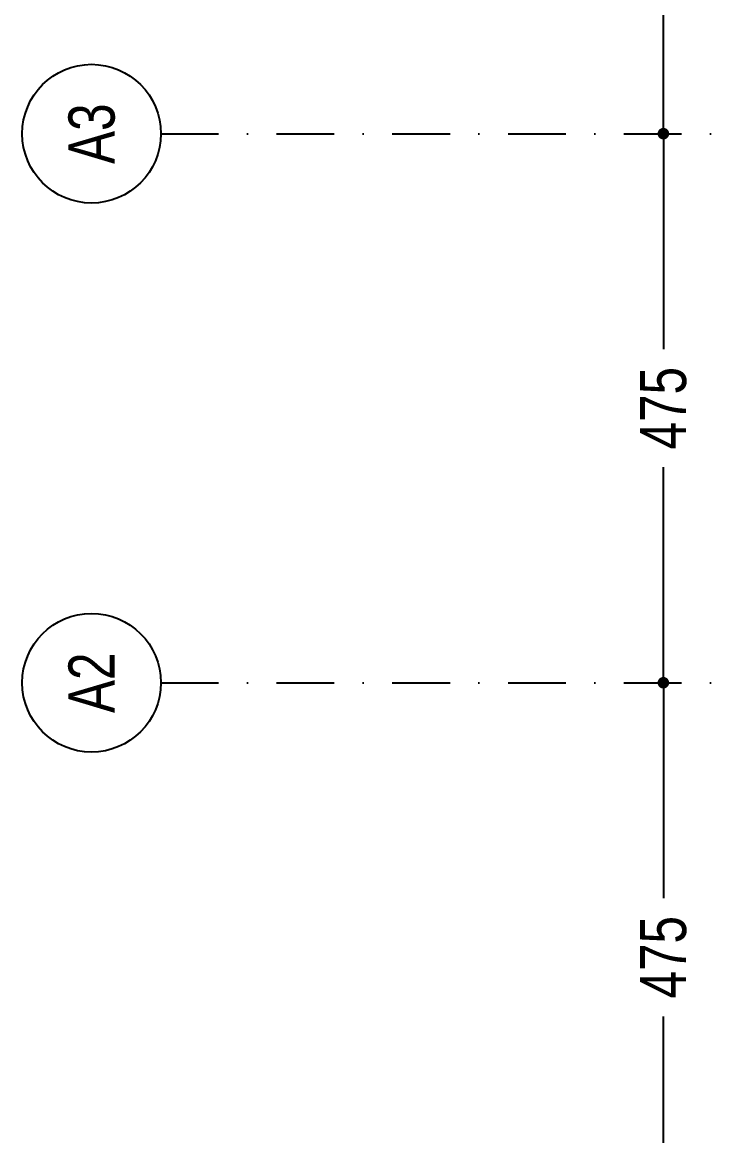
# Model space of a CAD drawing. Header units: centimetres. Extents: x 26569 to 160723, y -3143 to 14565.
# Drawn here: x 45416.5 to 45716.7, y 692 to 1173.6 of the extents above; entities that cross this region are included whole.
import ezdxf
from ezdxf.enums import TextEntityAlignment as Align

# ---------------------------------------------------------------- set-up
doc = ezdxf.new("R2010")
doc.units = ezdxf.units.CM
doc.header["$LTSCALE"] = 100
doc.linetypes.add('DASHDOT2', pattern=[0.5, 0.25, -0.125, 0, -0.125])
doc.layers.add('A-ANNO-DIMS', color=187, linetype='Continuous')
doc.layers.add('A-ANNO-GRID', color=155, linetype='DASHDOT2')
doc.styles.add('Fields_100', font='act_simplex.shx', dxfattribs={"width": 0.8, "height": 20})
doc.dimstyles.new('FIELDS_100', dxfattribs={"dimscale": 0, "dimtxt": 20, "dimasz": 5, "dimexe": 5, "dimexo": 5, "dimgap": 5, "dimtad": 0, "dimdec": 0, "dimzin": 0, "dimdsep": 46, "dimtxsty": 'Fields_100', "dimblk": 'DOT', "dimcen": 0.09, "dimclrt": 50, "dimadec": 0, "dimazin": 0, "dimtfac": 1, "dimtdec": 0, "dimtix": 1, "dimtofl": 0, "dimtmove": 1, "dimatfit": 3, "dimfxl": 5, "dimfxlon": 1, "dimtolj": 1, "dimtzin": 0, "dimarcsym": 0})

# ---------------------------------------------------------------- blocks, each defined once
blk = doc.blocks.new('_Dot')
at = {"color": 0, "linetype": 'ByBlock', "lineweight": -2}
blk.add_line((-0.5, 0), (-1, 0), dxfattribs=at)
at = {"color": 0, "linetype": 'ByBlock', "const_width": 0.5}
blk.add_lwpolyline([(-0.25, 0, 1), (0.25, 0, 1)], format="xyb", close=True, dxfattribs=at)
blk = doc.blocks.new('*D678')
at = {"layer": 'A-ANNO-DIMS', "color": 0, "lineweight": -2, "transparency": 16777216}
for p, q in [((45689.07, 887.91), (45699.07, 887.91)), ((45694.07, 882.91), (45694.07, 794.73)), ((45694.07, 655.41), (45694.07, 743.59)), ((45699.07, 650.41), (45689.07, 650.41))]:
    blk.add_line(p, q, dxfattribs=at)
at = {"layer": 'DEFPOINTS', "color": 0, "transparency": 16777216}
for p in [(45594.07, 887.91), (45694.07, 887.91), (45711.61, 650.41)]:
    blk.add_point(p, dxfattribs=at)
at = {"layer": 'A-ANNO-DIMS', "color": 0, "lineweight": -2, "transparency": 16777216, "xscale": 5, "yscale": 5, "zscale": 5}
for p, rotation in [((45694.07, 887.91), 90), ((45694.07, 650.41), 270)]:
    blk.add_blockref('_Dot', p, dxfattribs=dict(at, rotation=rotation))
at = {"layer": 'A-ANNO-DIMS', "color": 50, "transparency": 16777216, "insert": (45694.07, 769.16), "char_height": 20, "attachment_point": 5, "rotation": 90, "style": 'Fields_100'}
blk.add_mtext('\\A1;475', dxfattribs=at)
blk = doc.blocks.new('*D679')
at = {"layer": 'A-ANNO-DIMS', "color": 0, "lineweight": -2, "transparency": 16777216}
for p, q in [((45689.07, 1125.41), (45699.07, 1125.41)), ((45694.07, 1120.41), (45694.07, 1032.23)), ((45694.07, 892.91), (45694.07, 981.09)), ((45689.07, 887.91), (45699.07, 887.91))]:
    blk.add_line(p, q, dxfattribs=at)
at = {"layer": 'DEFPOINTS', "color": 0, "transparency": 16777216}
for p in [(45594.07, 1125.41), (45694.07, 1125.41), (45594.07, 887.91)]:
    blk.add_point(p, dxfattribs=at)
at = {"layer": 'A-ANNO-DIMS', "color": 0, "lineweight": -2, "transparency": 16777216, "xscale": 5, "yscale": 5, "zscale": 5}
for p, rotation in [((45694.07, 1125.41), 90), ((45694.07, 887.91), 270)]:
    blk.add_blockref('_Dot', p, dxfattribs=dict(at, rotation=rotation))
at = {"layer": 'A-ANNO-DIMS', "color": 50, "transparency": 16777216, "insert": (45694.07, 1006.66), "char_height": 20, "attachment_point": 5, "rotation": 90, "style": 'Fields_100'}
blk.add_mtext('\\A1;475', dxfattribs=at)
blk = doc.blocks.new('*D680')
at = {"layer": 'A-ANNO-DIMS', "color": 0, "lineweight": -2, "transparency": 16777216}
for p, q in [((45689.07, 1362.91), (45699.07, 1362.91)), ((45694.07, 1357.91), (45694.07, 1269.73)), ((45694.07, 1130.41), (45694.07, 1218.59)), ((45689.07, 1125.41), (45699.07, 1125.41))]:
    blk.add_line(p, q, dxfattribs=at)
at = {"layer": 'DEFPOINTS', "color": 0, "transparency": 16777216}
for p in [(45594.07, 1362.91), (45694.07, 1362.91), (45594.07, 1125.41)]:
    blk.add_point(p, dxfattribs=at)
at = {"layer": 'A-ANNO-DIMS', "color": 0, "lineweight": -2, "transparency": 16777216, "xscale": 5, "yscale": 5, "zscale": 5}
for p, rotation in [((45694.07, 1362.91), 90), ((45694.07, 1125.41), 270)]:
    blk.add_blockref('_Dot', p, dxfattribs=dict(at, rotation=rotation))
at = {"layer": 'A-ANNO-DIMS', "color": 50, "transparency": 16777216, "insert": (45694.07, 1244.16), "char_height": 20, "attachment_point": 5, "rotation": 90, "style": 'Fields_100'}
blk.add_mtext('\\A1;475', dxfattribs=at)

msp = doc.modelspace()

# ---------------------------------------------------------------- linework, layer by layer
at = {"layer": 'A-ANNO-GRID'}
for p, q in [((45476.53, 1125.41), (46260.77, 1125.41)), ((45476.53, 887.91), (46260.77, 887.91))]:
    msp.add_line(p, q, dxfattribs=at)
at = {"layer": 'A-ANNO-GRID', "linetype": 'Continuous', "ltscale": 10}
for centre in [(45446.53, 1125.41), (45446.53, 887.91)]:
    msp.add_circle(centre, 30, dxfattribs=at)

# ---------------------------------------------------------------- texts
at = {"layer": 'A-ANNO-GRID', "color": 50, "style": 'Fields_100', "width": 0.8}
for s, p in [('A3', (45446.53, 1125.41)), ('A2', (45446.53, 887.91))]:
    msp.add_text(s, height=20, rotation=90, dxfattribs=at).set_placement(p, align=Align.MIDDLE_CENTER)

# ---------------------------------------------------------------- dimensions: what is measured, and where the dimension line sits
at = {"layer": 'A-ANNO-DIMS'}
for base, p1, p2, picture, middle in [((45694.07, 1362.91), (45594.07, 1125.41), (45594.07, 1362.91), '*D680', (45694.07, 1244.16)), ((45694.07, 1125.41), (45594.07, 887.91), (45594.07, 1125.41), '*D679', (45694.07, 1006.66)), ((45694.07, 887.91), (45711.61, 650.41), (45594.07, 887.91), '*D678', (45694.07, 769.16))]:
    dim = msp.add_linear_dim(base=base, p1=p1, p2=p2, angle=90, dimstyle='FIELDS_100', override={"dimscale": 1, "dimlfac": 2}, dxfattribs=at)
    dim.commit()
    dim.dimension.update_dxf_attribs({"geometry": picture, "text_midpoint": middle})

doc.saveas('drawing.dxf')
